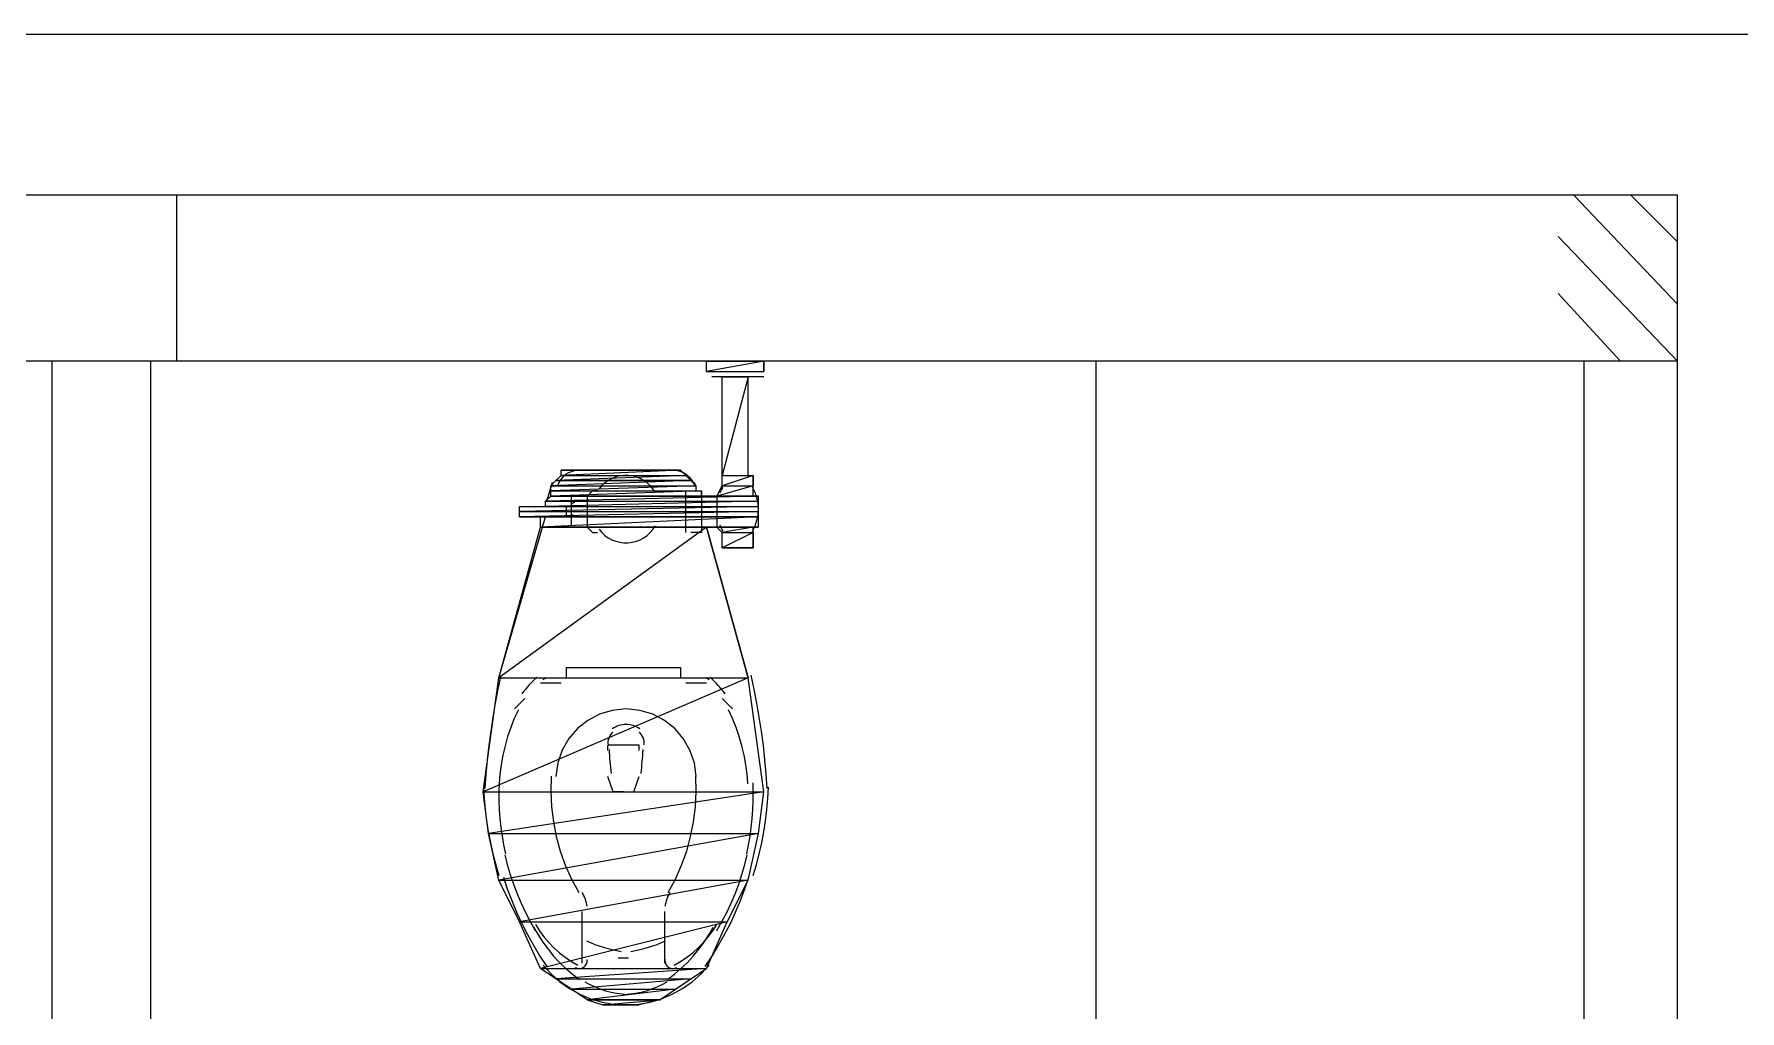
# Model space of a CAD drawing. Header units: metres. Extents: x 0 to 61, y 0 to 90.7.
# Drawn here: x 43.712 to 45.321, y 74.032 to 74.953 of the extents above; entities that cross this region are included whole.
import ezdxf

# ---------------------------------------------------------------- set-up
doc = ezdxf.new("R2010")
doc.units = ezdxf.units.M
doc.layers.add('MURO_REAL', color=7, linetype='Continuous')
doc.layers.add('PUERTA_REAL', color=7, linetype='Continuous')

msp = doc.modelspace()

# ---------------------------------------------------------------- linework, layer by layer
at = {"layer": 'MURO_REAL'}
for p, q in [((43.2, 74.9535), (45.3404, 74.9535)), ((43.8465, 74.8016), (42.622, 74.8016)), ((43.8465, 74.8016), (42.622, 74.8016)), ((45.262, 74.8016), (43.8465, 74.8016)), ((43.8465, 74.6449), (43.8465, 74.8016)), ((45.262, 74.8016), (43.8465, 74.8016)), ((43.8465, 74.6449), (43.8465, 74.8016)), ((45.262, 74.6988), (45.1641, 74.8016)), ((45.262, 74.6988), (45.1641, 74.8016)), ((45.262, 74.7575), (45.218, 74.8016)), ((45.262, 74.7575), (45.218, 74.8016)), ((45.262, 74.6449), (45.262, 74.8016)), ((45.262, 74.6449), (45.1494, 74.7624)), ((45.262, 74.6449), (45.1494, 74.7624)), ((45.2082, 74.6449), (45.1494, 74.7086)), ((45.2082, 74.6449), (45.1494, 74.7086)), ((43.8465, 74.6449), (41.4563, 74.6498)), ((43.8465, 74.6449), (42.622, 74.6449)), ((43.729, 73.4841), (43.729, 74.6449)), ((43.729, 73.4841), (43.729, 74.6449)), ((43.822, 73.5771), (43.822, 74.6449)), ((43.822, 73.5771), (43.822, 74.6449)), ((45.262, 74.6449), (43.8465, 74.6449)), ((45.262, 74.6449), (43.8465, 74.6449)), ((44.3461, 74.6449), (44.4, 74.6449)), ((44.4, 74.6449), (44.3461, 74.6351)), ((44.3461, 74.6351), (44.3461, 74.6449)), ((44.4, 74.6449), (44.3461, 74.6351)), ((44.3461, 74.6351), (44.3461, 74.6449)), ((44.3461, 74.6449), (44.4, 74.6449)), ((44.3461, 74.6449), (44.4, 74.6449)), ((44.4, 74.6449), (44.3461, 74.6351)), ((44.3461, 74.6351), (44.3461, 74.6449)), ((44.4, 74.6449), (44.3461, 74.6351)), ((44.3461, 74.6351), (44.3461, 74.6449)), ((44.3461, 74.6449), (44.4, 74.6449)), ((44.4, 74.6351), (44.4, 74.6449)), ((44.4, 74.6449), (44.4, 74.6351)), ((44.4, 74.6351), (44.4, 74.6449)), ((44.4, 74.6449), (44.4, 74.6351)), ((44.7135, 73.5771), (44.7135, 74.6449)), ((44.7135, 73.5771), (44.7135, 74.6449)), ((45.1739, 73.5771), (45.1739, 74.6449)), ((45.1739, 73.5771), (45.1739, 74.6449)), ((45.262, 74.6449), (45.1739, 74.6449)), ((45.262, 73.5771), (45.262, 74.6449)), ((45.262, 73.5771), (45.262, 74.6449)), ((44.3461, 74.6351), (44.4, 74.6351)), ((44.3461, 74.6351), (44.4, 74.6351)), ((44.351, 74.6351), (44.351, 74.6351)), ((44.351, 74.6351), (44.351, 74.6351)), ((44.4, 74.6302), (44.351, 74.6302)), ((44.4, 74.6302), (44.351, 74.6302)), ((44.3608, 74.6302), (44.3853, 74.6302)), ((44.3853, 74.6302), (44.3608, 74.5371)), ((44.3608, 74.5371), (44.3608, 74.6302)), ((44.3853, 74.6302), (44.3608, 74.5371)), ((44.3608, 74.5371), (44.3608, 74.6302)), ((44.3608, 74.6302), (44.3853, 74.6302)), ((44.3853, 74.6302), (44.3608, 74.5371)), ((44.3608, 74.5371), (44.3608, 74.6302)), ((44.3853, 74.6302), (44.3608, 74.5371)), ((44.3608, 74.5371), (44.3608, 74.6302)), ((44.3853, 74.5371), (44.3853, 74.6302)), ((44.3853, 74.5371), (44.3853, 74.6302)), ((44.3853, 74.5371), (44.3853, 74.6302)), ((44.3853, 74.5371), (44.3853, 74.6302)), ((44.3314, 74.5322), (44.1992, 74.5273)), ((44.1992, 74.5273), (44.2041, 74.5322)), ((44.3314, 74.5322), (44.1992, 74.5273)), ((44.3314, 74.5322), (44.1992, 74.5273)), ((44.1992, 74.5273), (44.2041, 74.5322)), ((44.3314, 74.5322), (44.1992, 74.5273)), ((44.3265, 74.5371), (44.2041, 74.5322)), ((44.2041, 74.5322), (44.209, 74.5371)), ((44.3265, 74.5371), (44.2041, 74.5322)), ((44.3265, 74.5371), (44.2041, 74.5322)), ((44.2041, 74.5322), (44.209, 74.5371)), ((44.3265, 74.5371), (44.2041, 74.5322)), ((44.2041, 74.5322), (44.3314, 74.5322)), ((44.2041, 74.5322), (44.3314, 74.5322)), ((44.3314, 74.5322), (44.2041, 74.5322)), ((44.3314, 74.5322), (44.2041, 74.5322)), ((44.2041, 74.5322), (44.3314, 74.5322)), ((44.2041, 74.5322), (44.3314, 74.5322)), ((44.2041, 74.5322), (44.3314, 74.5322)), ((44.2041, 74.5322), (44.3314, 74.5322)), ((44.3314, 74.5322), (44.2041, 74.5322)), ((44.3314, 74.5322), (44.2041, 74.5322)), ((44.2041, 74.5322), (44.3314, 74.5322)), ((44.2041, 74.5322), (44.3314, 74.5322)), ((44.209, 74.542), (44.209, 74.542)), ((44.209, 74.542), (44.3216, 74.542)), ((44.3216, 74.542), (44.209, 74.542)), ((44.209, 74.542), (44.3216, 74.542)), ((44.2139, 74.542), (44.209, 74.542)), ((44.209, 74.542), (44.3216, 74.542)), ((44.3216, 74.542), (44.209, 74.5371)), ((44.209, 74.5371), (44.209, 74.542)), ((44.3216, 74.542), (44.209, 74.5371)), ((44.209, 74.542), (44.209, 74.542)), ((44.209, 74.542), (44.3216, 74.542)), ((44.3216, 74.542), (44.209, 74.542)), ((44.209, 74.542), (44.3216, 74.542)), ((44.2139, 74.542), (44.209, 74.542)), ((44.209, 74.542), (44.3216, 74.542)), ((44.3216, 74.542), (44.209, 74.5371)), ((44.209, 74.5371), (44.209, 74.542)), ((44.3216, 74.542), (44.209, 74.5371)), ((44.209, 74.5371), (44.3265, 74.5371)), ((44.209, 74.5371), (44.3265, 74.5371)), ((44.209, 74.5371), (44.3265, 74.5371)), ((44.209, 74.5371), (44.3265, 74.5371)), ((44.3167, 74.542), (44.2139, 74.542)), ((44.2139, 74.542), (44.2188, 74.542)), ((44.3167, 74.542), (44.2139, 74.542)), ((44.2139, 74.542), (44.3216, 74.542)), ((44.3216, 74.542), (44.2139, 74.542)), ((44.3167, 74.542), (44.2139, 74.542)), ((44.2139, 74.542), (44.2188, 74.542)), ((44.3167, 74.542), (44.2139, 74.542)), ((44.2139, 74.542), (44.3216, 74.542)), ((44.3216, 74.542), (44.2139, 74.542)), ((44.2188, 74.542), (44.3167, 74.542)), ((44.2188, 74.542), (44.3167, 74.542)), ((44.2237, 74.542), (44.3118, 74.542)), ((44.2237, 74.542), (44.3118, 74.542)), ((44.3216, 74.542), (44.3167, 74.542)), ((44.3216, 74.542), (44.3167, 74.542)), ((44.3265, 74.5371), (44.3216, 74.542)), ((44.3265, 74.5371), (44.3216, 74.542)), ((44.3314, 74.5322), (44.3265, 74.5371)), ((44.3314, 74.5322), (44.3265, 74.5371)), ((44.3363, 74.5273), (44.3314, 74.5322)), ((44.3363, 74.5273), (44.3314, 74.5322)), ((44.3608, 74.5371), (44.3853, 74.5371)), ((44.3608, 74.5371), (44.3902, 74.5371)), ((44.3902, 74.5371), (44.3608, 74.5273)), ((44.3608, 74.5273), (44.3608, 74.5371)), ((44.3902, 74.5371), (44.3608, 74.5273)), ((44.3608, 74.5273), (44.3608, 74.5371)), ((44.3608, 74.5371), (44.3902, 74.5371)), ((44.3608, 74.5371), (44.3853, 74.5371)), ((44.3608, 74.5371), (44.3902, 74.5371)), ((44.3902, 74.5371), (44.3608, 74.5273)), ((44.3608, 74.5273), (44.3608, 74.5371)), ((44.3902, 74.5371), (44.3608, 74.5273)), ((44.3608, 74.5273), (44.3608, 74.5371)), ((44.3608, 74.5371), (44.3902, 74.5371)), ((44.3902, 74.5273), (44.3902, 74.5371)), ((44.3902, 74.5371), (44.3902, 74.5273)), ((44.3902, 74.5273), (44.3902, 74.5371)), ((44.3902, 74.5371), (44.3902, 74.5273)), ((44.3951, 74.5175), (44.1943, 74.5127)), ((44.1943, 74.5127), (44.1992, 74.5175)), ((44.3951, 74.5175), (44.1943, 74.5127)), ((44.3951, 74.5175), (44.1943, 74.5127)), ((44.1943, 74.5127), (44.1992, 74.5175)), ((44.3951, 74.5175), (44.1943, 74.5127)), ((44.1943, 74.5127), (44.3951, 74.5127)), ((44.1943, 74.5127), (44.3951, 74.5127)), ((44.3951, 74.5127), (44.1943, 74.5078)), ((44.1943, 74.5078), (44.1943, 74.5127)), ((44.3951, 74.5127), (44.1943, 74.5078)), ((44.1943, 74.5127), (44.3951, 74.5127)), ((44.1943, 74.5127), (44.3951, 74.5127)), ((44.3951, 74.5127), (44.1943, 74.5078)), ((44.1943, 74.5078), (44.1943, 74.5127)), ((44.3951, 74.5127), (44.1943, 74.5078)), ((44.1992, 74.5273), (44.3363, 74.5273)), ((44.1992, 74.5273), (44.3363, 74.5273)), ((44.3363, 74.5273), (44.1992, 74.5224)), ((44.1992, 74.5224), (44.1992, 74.5273)), ((44.3363, 74.5273), (44.1992, 74.5224)), ((44.1992, 74.5273), (44.1992, 74.5273)), ((44.1992, 74.5273), (44.3363, 74.5273)), ((44.1992, 74.5273), (44.3363, 74.5273)), ((44.3363, 74.5273), (44.1992, 74.5224)), ((44.1992, 74.5224), (44.1992, 74.5273)), ((44.3363, 74.5273), (44.1992, 74.5224)), ((44.1992, 74.5273), (44.1992, 74.5273)), ((44.1992, 74.5224), (44.3363, 74.5224)), ((44.1992, 74.5224), (44.3412, 74.5224)), ((44.3412, 74.5224), (44.1992, 74.5175)), ((44.1992, 74.5175), (44.1992, 74.5224)), ((44.3412, 74.5224), (44.1992, 74.5175)), ((44.1992, 74.5224), (44.3363, 74.5224)), ((44.1992, 74.5224), (44.3412, 74.5224)), ((44.3412, 74.5224), (44.1992, 74.5175)), ((44.1992, 74.5175), (44.1992, 74.5224)), ((44.3412, 74.5224), (44.1992, 74.5175)), ((44.1992, 74.5175), (44.3412, 74.5175)), ((44.1992, 74.5175), (44.3902, 74.5175)), ((44.3902, 74.5175), (44.1992, 74.5175)), ((44.3902, 74.5175), (44.1992, 74.5175)), ((44.1992, 74.5175), (44.3951, 74.5175)), ((44.1992, 74.5175), (44.3951, 74.5175)), ((44.1992, 74.5175), (44.3412, 74.5175)), ((44.1992, 74.5175), (44.3902, 74.5175)), ((44.3902, 74.5175), (44.1992, 74.5175)), ((44.3902, 74.5175), (44.1992, 74.5175)), ((44.1992, 74.5175), (44.3951, 74.5175)), ((44.1992, 74.5175), (44.3951, 74.5175)), ((44.2188, 74.4882), (44.2188, 74.5175)), ((44.2188, 74.5175), (44.2335, 74.5175)), ((44.2188, 74.4882), (44.2188, 74.5175)), ((44.2188, 74.5175), (44.2335, 74.5175)), ((44.2384, 74.5224), (44.2335, 74.5175)), ((44.2384, 74.5224), (44.2335, 74.5175)), ((44.2335, 74.5175), (44.2335, 74.4882)), ((44.2335, 74.5175), (44.2335, 74.4882)), ((44.2433, 74.5224), (44.2384, 74.5224)), ((44.2433, 74.5224), (44.2384, 74.5224)), ((44.3069, 74.5175), (44.2922, 74.5175)), ((44.3069, 74.5175), (44.2922, 74.5175)), ((44.3265, 74.5175), (44.3069, 74.5175)), ((44.3265, 74.5175), (44.3069, 74.5175)), ((44.3265, 74.4833), (44.3265, 74.5224)), ((44.3265, 74.4833), (44.3265, 74.5224)), ((44.3314, 74.5273), (44.3314, 74.5273)), ((44.3314, 74.5273), (44.3314, 74.5273)), ((44.3314, 74.5224), (44.3412, 74.5224)), ((44.3314, 74.5224), (44.3412, 74.5224)), ((44.3363, 74.5224), (44.3363, 74.5273)), ((44.3363, 74.5224), (44.3363, 74.5273)), ((44.3412, 74.5175), (44.3412, 74.5224)), ((44.3412, 74.5224), (44.3412, 74.4833)), ((44.3412, 74.5175), (44.3412, 74.5224)), ((44.3412, 74.5224), (44.3412, 74.4833)), ((44.3412, 74.5175), (44.3559, 74.5175)), ((44.3412, 74.5175), (44.3559, 74.5175)), ((44.3902, 74.5273), (44.3559, 74.5175)), ((44.3559, 74.5175), (44.3608, 74.5273)), ((44.3902, 74.5273), (44.3559, 74.5175)), ((44.3902, 74.5273), (44.3559, 74.5175)), ((44.3559, 74.5175), (44.3608, 74.5273)), ((44.3902, 74.5273), (44.3559, 74.5175)), ((44.3559, 74.5175), (44.3902, 74.5175)), ((44.3559, 74.5175), (44.3559, 74.4882)), ((44.3559, 74.5175), (44.3902, 74.5175)), ((44.3559, 74.5175), (44.3559, 74.4882)), ((44.3608, 74.5273), (44.3902, 74.5273)), ((44.3608, 74.5273), (44.3902, 74.5273)), ((44.3608, 74.5273), (44.3902, 74.5273)), ((44.3608, 74.5273), (44.3902, 74.5273)), ((44.3902, 74.5175), (44.3902, 74.5273)), ((44.3902, 74.5175), (44.3902, 74.5273)), ((44.3951, 74.5175), (44.3902, 74.5175)), ((44.3951, 74.5175), (44.3902, 74.5175)), ((44.3951, 74.5127), (44.3951, 74.5175)), ((44.3951, 74.5127), (44.3951, 74.5175)), ((44.3951, 74.5078), (44.3951, 74.5127)), ((44.3951, 74.5078), (44.3951, 74.5127)), ((44.1502, 74.3461), (44.1943, 74.498)), ((44.1502, 74.3461), (44.1943, 74.498)), ((44.1698, 74.5078), (44.3951, 74.5078)), ((44.3951, 74.5078), (44.1698, 74.5029)), ((44.1698, 74.5029), (44.1698, 74.5078)), ((44.3951, 74.5078), (44.1698, 74.5029)), ((44.1698, 74.498), (44.1698, 74.5078)), ((44.1698, 74.5078), (44.2139, 74.5078)), ((44.1698, 74.5078), (44.3951, 74.5078)), ((44.3951, 74.5078), (44.1698, 74.5029)), ((44.1698, 74.5029), (44.1698, 74.5078)), ((44.3951, 74.5078), (44.1698, 74.5029)), ((44.1698, 74.498), (44.1698, 74.5078)), ((44.1698, 74.5078), (44.2139, 74.5078)), ((44.1698, 74.5029), (44.3951, 74.5029)), ((44.1698, 74.5029), (44.3951, 74.5029)), ((44.3951, 74.5029), (44.1698, 74.498)), ((44.1698, 74.498), (44.1698, 74.5029)), ((44.3951, 74.5029), (44.1698, 74.498)), ((44.1698, 74.5029), (44.3951, 74.5029)), ((44.1698, 74.5029), (44.3951, 74.5029)), ((44.3951, 74.5029), (44.1698, 74.498)), ((44.1698, 74.498), (44.1698, 74.5029)), ((44.3951, 74.5029), (44.1698, 74.498)), ((44.1698, 74.498), (44.3951, 74.498)), ((44.2139, 74.498), (44.1698, 74.498)), ((44.1698, 74.498), (44.3951, 74.498)), ((44.2139, 74.498), (44.1698, 74.498)), ((44.1894, 74.498), (44.1894, 74.498)), ((44.1894, 74.498), (44.3951, 74.498)), ((44.3951, 74.498), (44.1894, 74.498)), ((44.1894, 74.498), (44.3951, 74.498)), ((44.1943, 74.498), (44.1894, 74.498)), ((44.1894, 74.498), (44.3951, 74.498)), ((44.3951, 74.498), (44.1894, 74.4882)), ((44.1894, 74.4882), (44.1894, 74.498)), ((44.3951, 74.498), (44.1894, 74.4882)), ((44.1894, 74.498), (44.1894, 74.498)), ((44.1894, 74.498), (44.3951, 74.498)), ((44.3951, 74.498), (44.1894, 74.498)), ((44.1894, 74.498), (44.3951, 74.498)), ((44.1943, 74.498), (44.1894, 74.498)), ((44.1894, 74.498), (44.3951, 74.498)), ((44.3951, 74.498), (44.1894, 74.4882)), ((44.1894, 74.4882), (44.1894, 74.498)), ((44.3951, 74.498), (44.1894, 74.4882)), ((44.1943, 74.5078), (44.3951, 74.5078)), ((44.1943, 74.5078), (44.3951, 74.5078)), ((44.3951, 74.498), (44.1943, 74.498)), ((44.3951, 74.498), (44.1943, 74.498)), ((44.2139, 74.498), (44.2139, 74.5078)), ((44.2139, 74.498), (44.2139, 74.5078)), ((44.3951, 74.5029), (44.3951, 74.5078)), ((44.3951, 74.5029), (44.3951, 74.5078)), ((44.3951, 74.498), (44.3951, 74.5029)), ((44.3951, 74.498), (44.3951, 74.5029)), ((44.3951, 74.4882), (44.3951, 74.498)), ((44.3951, 74.4882), (44.3951, 74.498)), ((44.3461, 74.4882), (44.1502, 74.3461)), ((44.1502, 74.3461), (44.1894, 74.4882)), ((44.3461, 74.4882), (44.1502, 74.3461)), ((44.3461, 74.4882), (44.1502, 74.3461)), ((44.1502, 74.3461), (44.1894, 74.4882)), ((44.3461, 74.4882), (44.1502, 74.3461)), ((44.1894, 74.4882), (44.3951, 74.4882)), ((44.1894, 74.4882), (44.3951, 74.4882)), ((44.3902, 74.4882), (44.1894, 74.4882)), ((44.3951, 74.4882), (44.1894, 74.4882)), ((44.1894, 74.4882), (44.3951, 74.4882)), ((44.1894, 74.4882), (44.3461, 74.4882)), ((44.1894, 74.4882), (44.3951, 74.4882)), ((44.1894, 74.4882), (44.3951, 74.4882)), ((44.3902, 74.4882), (44.1894, 74.4882)), ((44.3951, 74.4882), (44.1894, 74.4882)), ((44.1894, 74.4882), (44.3951, 74.4882)), ((44.1894, 74.4882), (44.3461, 74.4882)), ((44.2335, 74.4882), (44.2188, 74.4882)), ((44.2335, 74.4882), (44.2188, 74.4882)), ((44.2335, 74.4882), (44.2384, 74.4833)), ((44.2335, 74.4882), (44.2384, 74.4833)), ((44.2384, 74.4833), (44.2384, 74.4833)), ((44.2384, 74.4833), (44.2433, 74.4833)), ((44.2384, 74.4833), (44.2384, 74.4833)), ((44.2384, 74.4833), (44.2433, 74.4833)), ((44.2922, 74.4882), (44.3069, 74.4882)), ((44.2922, 74.4882), (44.3069, 74.4882)), ((44.3069, 74.4882), (44.3265, 74.4882)), ((44.3069, 74.4882), (44.3265, 74.4882)), ((44.3412, 74.4833), (44.3314, 74.4833)), ((44.3412, 74.4833), (44.3314, 74.4833)), ((44.3559, 74.4882), (44.3412, 74.4882)), ((44.3559, 74.4882), (44.3412, 74.4882)), ((44.3853, 74.3461), (44.3461, 74.4882)), ((44.3461, 74.4882), (44.3853, 74.3461)), ((44.3853, 74.3461), (44.3461, 74.4882)), ((44.3461, 74.4882), (44.3853, 74.3461)), ((44.3559, 74.4882), (44.3902, 74.4882)), ((44.3608, 74.4833), (44.3559, 74.4882)), ((44.3559, 74.4882), (44.3902, 74.4882)), ((44.3608, 74.4833), (44.3559, 74.4882)), ((44.3902, 74.4882), (44.3608, 74.4833)), ((44.3902, 74.4882), (44.3608, 74.4833)), ((44.3902, 74.4882), (44.3608, 74.4833)), ((44.3902, 74.4882), (44.3608, 74.4833)), ((44.3608, 74.4833), (44.3902, 74.4833)), ((44.3608, 74.4833), (44.3902, 74.4833)), ((44.3902, 74.4833), (44.3608, 74.4686)), ((44.3608, 74.4686), (44.3608, 74.4833)), ((44.3902, 74.4833), (44.3608, 74.4686)), ((44.3608, 74.4686), (44.3608, 74.4833)), ((44.3608, 74.4833), (44.3902, 74.4833)), ((44.3608, 74.4833), (44.3902, 74.4833)), ((44.3902, 74.4833), (44.3608, 74.4686)), ((44.3608, 74.4686), (44.3608, 74.4833)), ((44.3902, 74.4833), (44.3608, 74.4686)), ((44.3608, 74.4686), (44.3608, 74.4833)), ((44.3951, 74.4882), (44.3902, 74.4882)), ((44.3902, 74.4833), (44.3902, 74.4882)), ((44.3951, 74.4882), (44.3902, 74.4882)), ((44.3902, 74.4833), (44.3902, 74.4882)), ((44.3902, 74.4686), (44.3902, 74.4833)), ((44.3902, 74.4833), (44.3902, 74.4686)), ((44.3902, 74.4686), (44.3902, 74.4833)), ((44.3902, 74.4833), (44.3902, 74.4686)), ((44.3608, 74.4686), (44.3902, 74.4686)), ((44.3902, 74.4686), (44.3608, 74.4686)), ((44.3608, 74.4686), (44.3902, 74.4686)), ((44.3902, 74.4686), (44.3608, 74.4686)), ((44.2139, 74.3461), (44.2139, 74.3559)), ((44.2139, 74.3559), (44.2678, 74.3559)), ((44.2139, 74.3461), (44.2139, 74.3559)), ((44.2139, 74.3559), (44.2678, 74.3559)), ((44.2678, 74.3559), (44.3216, 74.3559)), ((44.2678, 74.3559), (44.3216, 74.3559)), ((44.3216, 74.3559), (44.3216, 74.3461)), ((44.3216, 74.3559), (44.3216, 74.3461)), ((44.3853, 74.3461), (44.1355, 74.2384)), ((44.1355, 74.2384), (44.1502, 74.3461)), ((44.3853, 74.3461), (44.1355, 74.2384)), ((44.3853, 74.3461), (44.1355, 74.2384)), ((44.1355, 74.2384), (44.1502, 74.3461)), ((44.3853, 74.3461), (44.1355, 74.2384)), ((44.1502, 74.3461), (44.3853, 74.3461)), ((44.1502, 74.3461), (44.3853, 74.3461)), ((44.1502, 74.3461), (44.3853, 74.3461)), ((44.1502, 74.3461), (44.3853, 74.3461)), ((44.1894, 74.3412), (44.209, 74.3412)), ((44.1894, 74.3412), (44.209, 74.3412)), ((44.209, 74.3461), (44.209, 74.3461)), ((44.209, 74.3461), (44.209, 74.3461)), ((44.3265, 74.3461), (44.3265, 74.3461)), ((44.3265, 74.3461), (44.3265, 74.3461)), ((44.3265, 74.3412), (44.3461, 74.3412)), ((44.3265, 74.3412), (44.3461, 74.3412)), ((44.4, 74.2384), (44.3853, 74.3461)), ((44.4, 74.2384), (44.3853, 74.3461)), ((44.1649, 74.3167), (44.1747, 74.3265)), ((44.1649, 74.3167), (44.1747, 74.3265)), ((44.3608, 74.3265), (44.3706, 74.3167)), ((44.3608, 74.3265), (44.3706, 74.3167)), ((44.2531, 74.2775), (44.2531, 74.2824)), ((44.2825, 74.2824), (44.2531, 74.2824)), ((44.2531, 74.2775), (44.2531, 74.2824)), ((44.2825, 74.2824), (44.2531, 74.2824)), ((44.2825, 74.2775), (44.2825, 74.2824)), ((44.2825, 74.2775), (44.2825, 74.2824)), ((44.1355, 74.2384), (44.4, 74.2384)), ((44.1355, 74.2384), (44.4, 74.2384)), ((44.1404, 74.1992), (44.1355, 74.2384)), ((44.1355, 74.2384), (44.4, 74.2384)), ((44.1355, 74.2384), (44.4, 74.2384)), ((44.1404, 74.1992), (44.1355, 74.2384)), ((44.4, 74.2384), (44.1404, 74.1992)), ((44.4, 74.2384), (44.1404, 74.1992)), ((44.4, 74.2384), (44.1404, 74.1992)), ((44.4, 74.2384), (44.1404, 74.1992)), ((44.258, 74.2384), (44.2531, 74.2531)), ((44.258, 74.2384), (44.2531, 74.2531)), ((44.258, 74.2433), (44.258, 74.2433)), ((44.258, 74.2433), (44.258, 74.2433)), ((44.2678, 74.2384), (44.258, 74.2384)), ((44.2678, 74.2384), (44.258, 74.2384)), ((44.2678, 74.2384), (44.2776, 74.2384)), ((44.2678, 74.2384), (44.2776, 74.2384)), ((44.2776, 74.2384), (44.2825, 74.2531)), ((44.2776, 74.2384), (44.2825, 74.2531)), ((44.2776, 74.2433), (44.2776, 74.2433)), ((44.2776, 74.2433), (44.2776, 74.2433)), ((44.3951, 74.1992), (44.4, 74.2384)), ((44.3951, 74.1992), (44.4, 74.2384)), ((44.1404, 74.1992), (44.3951, 74.1992)), ((44.1404, 74.1992), (44.3951, 74.1992)), ((44.1502, 74.1551), (44.1404, 74.1992)), ((44.1404, 74.1992), (44.3951, 74.1992)), ((44.1404, 74.1992), (44.3951, 74.1992)), ((44.1502, 74.1551), (44.1404, 74.1992)), ((44.3951, 74.1992), (44.1502, 74.1551)), ((44.3951, 74.1992), (44.1502, 74.1551)), ((44.3951, 74.1992), (44.1502, 74.1551)), ((44.3951, 74.1992), (44.1502, 74.1551)), ((44.3853, 74.1551), (44.3951, 74.1992)), ((44.3853, 74.1551), (44.3951, 74.1992)), ((44.1502, 74.1551), (44.3853, 74.1551)), ((44.1502, 74.1551), (44.3853, 74.1551)), ((44.1698, 74.1159), (44.1502, 74.1551)), ((44.1502, 74.1551), (44.3853, 74.1551)), ((44.1502, 74.1551), (44.3853, 74.1551)), ((44.1698, 74.1159), (44.1502, 74.1551)), ((44.3853, 74.1551), (44.1698, 74.1159)), ((44.3853, 74.1551), (44.1698, 74.1159)), ((44.3853, 74.1551), (44.1698, 74.1159)), ((44.3853, 74.1551), (44.1698, 74.1159)), ((44.3657, 74.1159), (44.3853, 74.1551)), ((44.3657, 74.1159), (44.3853, 74.1551)), ((44.2286, 74.1257), (44.2286, 74.0767)), ((44.2286, 74.1257), (44.2286, 74.0767)), ((44.3069, 74.0767), (44.3069, 74.1257)), ((44.3069, 74.0767), (44.3069, 74.1257)), ((44.1698, 74.1159), (44.3657, 74.1159)), ((44.1698, 74.1159), (44.3657, 74.1159)), ((44.1894, 74.0718), (44.1698, 74.1159)), ((44.1698, 74.1159), (44.3657, 74.1159)), ((44.1698, 74.1159), (44.3657, 74.1159)), ((44.1894, 74.0718), (44.1698, 74.1159)), ((44.3657, 74.1159), (44.1894, 74.0718)), ((44.3657, 74.1159), (44.1894, 74.0718)), ((44.3657, 74.1159), (44.1894, 74.0718)), ((44.3657, 74.1159), (44.1894, 74.0718)), ((44.3461, 74.0718), (44.3657, 74.1159)), ((44.3461, 74.0718), (44.3657, 74.1159)), ((44.2726, 74.0816), (44.2629, 74.0816)), ((44.2726, 74.0816), (44.2629, 74.0816)), ((44.1894, 74.0718), (44.3461, 74.0718)), ((44.1894, 74.0718), (44.3461, 74.0718)), ((44.2041, 74.062), (44.1894, 74.0718)), ((44.1894, 74.0718), (44.3461, 74.0718)), ((44.1894, 74.0718), (44.3461, 74.0718)), ((44.2041, 74.062), (44.1894, 74.0718)), ((44.3461, 74.0718), (44.2041, 74.062)), ((44.3461, 74.0718), (44.2041, 74.062)), ((44.3461, 74.0718), (44.2041, 74.062)), ((44.3461, 74.0718), (44.2041, 74.062)), ((44.2041, 74.062), (44.3314, 74.062)), ((44.2041, 74.062), (44.3314, 74.062)), ((44.2188, 74.0522), (44.2041, 74.062)), ((44.2041, 74.062), (44.3314, 74.062)), ((44.2041, 74.062), (44.3314, 74.062)), ((44.2188, 74.0522), (44.2041, 74.062)), ((44.3314, 74.062), (44.2188, 74.0522)), ((44.3314, 74.062), (44.2188, 74.0522)), ((44.3314, 74.062), (44.2188, 74.0522)), ((44.3314, 74.062), (44.2188, 74.0522)), ((44.3167, 74.0522), (44.3314, 74.062)), ((44.3167, 74.0522), (44.3314, 74.062)), ((44.3314, 74.062), (44.3461, 74.0718)), ((44.3314, 74.062), (44.3461, 74.0718)), ((44.2188, 74.0522), (44.3167, 74.0522)), ((44.2188, 74.0522), (44.3167, 74.0522)), ((44.2335, 74.0424), (44.2188, 74.0522)), ((44.2188, 74.0522), (44.3167, 74.0522)), ((44.2188, 74.0522), (44.3167, 74.0522)), ((44.2335, 74.0424), (44.2188, 74.0522)), ((44.3167, 74.0522), (44.2335, 74.0424)), ((44.3167, 74.0522), (44.2335, 74.0424)), ((44.3167, 74.0522), (44.2335, 74.0424)), ((44.3167, 74.0522), (44.2335, 74.0424)), ((44.302, 74.0424), (44.3167, 74.0522)), ((44.302, 74.0424), (44.3167, 74.0522)), ((44.2335, 74.0424), (44.302, 74.0424)), ((44.302, 74.0424), (44.2335, 74.0424)), ((44.2335, 74.0424), (44.2482, 74.0375)), ((44.2335, 74.0424), (44.302, 74.0424)), ((44.302, 74.0424), (44.2335, 74.0424)), ((44.2335, 74.0424), (44.2482, 74.0375)), ((44.2482, 74.0375), (44.302, 74.0424)), ((44.2482, 74.0375), (44.302, 74.0424)), ((44.2482, 74.0375), (44.302, 74.0424)), ((44.2482, 74.0375), (44.302, 74.0424)), ((44.2825, 74.0375), (44.2482, 74.0375)), ((44.2825, 74.0375), (44.2482, 74.0375)), ((44.2482, 74.0375), (44.2678, 74.0375)), ((44.2825, 74.0375), (44.2482, 74.0375)), ((44.2825, 74.0375), (44.2482, 74.0375)), ((44.2482, 74.0375), (44.2678, 74.0375)), ((44.2678, 74.0375), (44.2825, 74.0375)), ((44.2678, 74.0375), (44.2825, 74.0375)), ((44.302, 74.0424), (44.2825, 74.0375)), ((44.302, 74.0424), (44.2825, 74.0375))]:
    msp.add_line(p, q, dxfattribs=at)
at = {"layer": 'PUERTA_REAL'}
for points in [[(44.2006, 74.5305), (44.1999, 74.5283), (44.1993, 74.5261), (44.1986, 74.524), (44.1979, 74.5218), (44.1972, 74.5196), (44.1966, 74.5174), (44.1959, 74.5152), (44.1952, 74.513)], [(44.2006, 74.5305), (44.1999, 74.5283), (44.1993, 74.5261), (44.1986, 74.524), (44.1979, 74.5218), (44.1972, 74.5196), (44.1966, 74.5174), (44.1959, 74.5152), (44.1952, 74.513)], [(44.2261, 74.542), (44.2226, 74.5418), (44.2192, 74.5409), (44.216, 74.5396), (44.2131, 74.5378), (44.2105, 74.5355), (44.2083, 74.5329), (44.2064, 74.5299), (44.2051, 74.5266)], [(44.2261, 74.542), (44.2226, 74.5418), (44.2192, 74.5409), (44.216, 74.5396), (44.2131, 74.5378), (44.2105, 74.5355), (44.2083, 74.5329), (44.2064, 74.5299), (44.2051, 74.5266)], [(44.2722, 74.5371), (44.2682, 74.5371), (44.2643, 74.5366), (44.2605, 74.5356), (44.2569, 74.5342), (44.2534, 74.5324), (44.2503, 74.5301), (44.2473, 74.5275), (44.2448, 74.5244)], [(44.2722, 74.5371), (44.2682, 74.5371), (44.2643, 74.5366), (44.2605, 74.5356), (44.2569, 74.5342), (44.2534, 74.5324), (44.2503, 74.5301), (44.2473, 74.5275), (44.2448, 74.5244)], [(44.2978, 74.5212), (44.2956, 74.5245), (44.293, 74.5275), (44.2901, 74.5301), (44.287, 74.5324), (44.2835, 74.5342), (44.2799, 74.5356), (44.2761, 74.5366), (44.2722, 74.5371)], [(44.2978, 74.5212), (44.2956, 74.5245), (44.293, 74.5275), (44.2901, 74.5301), (44.287, 74.5324), (44.2835, 74.5342), (44.2799, 74.5356), (44.2761, 74.5366), (44.2722, 74.5371)], [(44.3353, 74.5266), (44.334, 74.5299), (44.3321, 74.5329), (44.3299, 74.5355), (44.3273, 74.5378), (44.3244, 74.5396), (44.3212, 74.5409), (44.3178, 74.5418), (44.3143, 74.542)], [(44.3353, 74.5266), (44.334, 74.5299), (44.3321, 74.5329), (44.3299, 74.5355), (44.3273, 74.5378), (44.3244, 74.5396), (44.3212, 74.5409), (44.3178, 74.5418), (44.3143, 74.542)], [(44.3362, 74.5263), (44.336, 74.5268), (44.3359, 74.5273), (44.3357, 74.5279), (44.3355, 74.5284), (44.3354, 74.5289), (44.3352, 74.5295), (44.335, 74.53), (44.3349, 74.5305)], [(44.3362, 74.5263), (44.336, 74.5268), (44.3359, 74.5273), (44.3357, 74.5279), (44.3355, 74.5284), (44.3354, 74.5289), (44.3352, 74.5295), (44.335, 74.53), (44.3349, 74.5305)], [(44.2219, 74.5119), (44.2215, 74.5117), (44.2211, 74.5115), (44.2206, 74.5113), (44.2202, 74.5111), (44.2198, 74.5109), (44.2194, 74.5107), (44.219, 74.5104), (44.2187, 74.5101)], [(44.2219, 74.5119), (44.2215, 74.5117), (44.2211, 74.5115), (44.2206, 74.5113), (44.2202, 74.5111), (44.2198, 74.5109), (44.2194, 74.5107), (44.219, 74.5104), (44.2187, 74.5101)], [(44.3614, 74.526), (44.361, 74.5253), (44.3607, 74.5246), (44.3603, 74.5239), (44.36, 74.5232), (44.3596, 74.5225), (44.3593, 74.5218), (44.359, 74.521), (44.3587, 74.5203)], [(44.3614, 74.526), (44.361, 74.5253), (44.3607, 74.5246), (44.3603, 74.5239), (44.36, 74.5232), (44.3596, 74.5225), (44.3593, 74.5218), (44.359, 74.521), (44.3587, 74.5203)], [(44.3896, 74.4846), (44.392, 74.4895), (44.3937, 74.4947), (44.3948, 74.5), (44.3951, 74.5053), (44.3948, 74.5106), (44.3937, 74.5159), (44.392, 74.5211), (44.3896, 74.526)], [(44.3896, 74.4846), (44.392, 74.4895), (44.3937, 74.4947), (44.3948, 74.5), (44.3951, 74.5053), (44.3948, 74.5106), (44.3937, 74.5159), (44.392, 74.5211), (44.3896, 74.526)], [(44.2187, 74.5005), (44.219, 74.5002), (44.2194, 74.5), (44.2198, 74.4997), (44.2202, 74.4995), (44.2206, 74.4993), (44.2211, 74.4991), (44.2215, 74.4989), (44.2219, 74.4987)], [(44.2187, 74.5005), (44.219, 74.5002), (44.2194, 74.5), (44.2198, 74.4997), (44.2202, 74.4995), (44.2206, 74.4993), (44.2211, 74.4991), (44.2215, 74.4989), (44.2219, 74.4987)], [(44.2448, 74.4862), (44.2473, 74.4831), (44.2503, 74.4805), (44.2534, 74.4782), (44.2569, 74.4764), (44.2605, 74.475), (44.2643, 74.474), (44.2682, 74.4735), (44.2722, 74.4735)], [(44.2448, 74.4862), (44.2473, 74.4831), (44.2503, 74.4805), (44.2534, 74.4782), (44.2569, 74.4764), (44.2605, 74.475), (44.2643, 74.474), (44.2682, 74.4735), (44.2722, 74.4735)], [(44.2722, 74.4735), (44.2761, 74.474), (44.2799, 74.475), (44.2836, 74.4764), (44.287, 74.4782), (44.2902, 74.4805), (44.293, 74.4831), (44.2956, 74.4861), (44.2978, 74.4894)], [(44.2722, 74.4735), (44.2761, 74.474), (44.2799, 74.475), (44.2836, 74.4764), (44.287, 74.4782), (44.2902, 74.4805), (44.293, 74.4831), (44.2956, 74.4861), (44.2978, 74.4894)], [(44.3587, 74.4903), (44.359, 74.4896), (44.3593, 74.4888), (44.3596, 74.4881), (44.36, 74.4874), (44.3603, 74.4867), (44.3607, 74.486), (44.361, 74.4853), (44.3614, 74.4846)], [(44.3587, 74.4903), (44.359, 74.4896), (44.3593, 74.4888), (44.3596, 74.4881), (44.36, 74.4874), (44.3603, 74.4867), (44.3607, 74.486), (44.361, 74.4853), (44.3614, 74.4846)], [(44.1521, 74.3487), (44.1493, 74.3355), (44.1468, 74.3222), (44.1445, 74.3089), (44.1425, 74.2956), (44.1407, 74.2822), (44.1392, 74.2688), (44.138, 74.2553), (44.137, 74.2418)], [(44.1521, 74.3487), (44.1493, 74.3355), (44.1468, 74.3222), (44.1445, 74.3089), (44.1425, 74.2956), (44.1407, 74.2822), (44.1392, 74.2688), (44.138, 74.2553), (44.137, 74.2418)], [(44.1861, 74.3467), (44.1842, 74.3449), (44.1823, 74.343), (44.1805, 74.3411), (44.1786, 74.3392), (44.1769, 74.3372), (44.1752, 74.3352), (44.1735, 74.3331), (44.1719, 74.331)], [(44.1861, 74.3467), (44.1842, 74.3449), (44.1823, 74.343), (44.1805, 74.3411), (44.1786, 74.3392), (44.1769, 74.3372), (44.1752, 74.3352), (44.1735, 74.3331), (44.1719, 74.331)], [(44.1956, 74.346), (44.1951, 74.3459), (44.1946, 74.3458), (44.1941, 74.3456), (44.1936, 74.3454), (44.1931, 74.3452), (44.1927, 74.3449), (44.1923, 74.3446), (44.1918, 74.3443)], [(44.1956, 74.346), (44.1951, 74.3459), (44.1946, 74.3458), (44.1941, 74.3456), (44.1936, 74.3454), (44.1931, 74.3452), (44.1927, 74.3449), (44.1923, 74.3446), (44.1918, 74.3443)], [(44.3486, 74.3443), (44.3482, 74.3446), (44.3477, 74.3449), (44.3473, 74.3452), (44.3468, 74.3454), (44.3463, 74.3456), (44.3458, 74.3458), (44.3453, 74.3459), (44.3448, 74.346)], [(44.3486, 74.3443), (44.3482, 74.3446), (44.3477, 74.3449), (44.3473, 74.3452), (44.3468, 74.3454), (44.3463, 74.3456), (44.3458, 74.3458), (44.3453, 74.3459), (44.3448, 74.346)], [(44.3636, 74.331), (44.362, 74.3331), (44.3603, 74.3352), (44.3586, 74.3372), (44.3569, 74.3392), (44.3551, 74.3411), (44.3532, 74.343), (44.3513, 74.3449), (44.3494, 74.3467)], [(44.3636, 74.331), (44.362, 74.3331), (44.3603, 74.3352), (44.3586, 74.3372), (44.3569, 74.3392), (44.3551, 74.3411), (44.3532, 74.343), (44.3513, 74.3449), (44.3494, 74.3467)], [(44.4034, 74.2418), (44.4024, 74.2553), (44.4012, 74.2688), (44.3997, 74.2822), (44.3979, 74.2956), (44.3959, 74.3089), (44.3936, 74.3222), (44.3911, 74.3355), (44.3883, 74.3487)], [(44.4034, 74.2418), (44.4024, 74.2553), (44.4012, 74.2688), (44.3997, 74.2822), (44.3979, 74.2956), (44.3959, 74.3089), (44.3936, 74.3222), (44.3911, 74.3355), (44.3883, 74.3487)], [(44.1686, 74.316), (44.1648, 74.3077), (44.1615, 74.2993), (44.1585, 74.2907), (44.1561, 74.2819), (44.154, 74.2731), (44.1524, 74.2641), (44.1512, 74.2551), (44.1505, 74.2461)], [(44.1686, 74.316), (44.1648, 74.3077), (44.1615, 74.2993), (44.1585, 74.2907), (44.1561, 74.2819), (44.154, 74.2731), (44.1524, 74.2641), (44.1512, 74.2551), (44.1505, 74.2461)], [(44.2702, 74.3167), (44.2572, 74.3154), (44.245, 74.3118), (44.234, 74.3059), (44.2243, 74.2982), (44.2162, 74.2888), (44.21, 74.2779), (44.2059, 74.2659), (44.2041, 74.2529)], [(44.2702, 74.3167), (44.2572, 74.3154), (44.245, 74.3118), (44.234, 74.3059), (44.2243, 74.2982), (44.2162, 74.2888), (44.21, 74.2779), (44.2059, 74.2659), (44.2041, 74.2529)], [(44.3363, 74.2529), (44.3346, 74.2659), (44.3304, 74.2779), (44.3242, 74.2888), (44.3161, 74.2982), (44.3064, 74.3059), (44.2954, 74.3118), (44.2832, 74.3154), (44.2702, 74.3167)], [(44.3363, 74.2529), (44.3346, 74.2659), (44.3304, 74.2779), (44.3242, 74.2888), (44.3161, 74.2982), (44.3064, 74.3059), (44.2954, 74.3118), (44.2832, 74.3154), (44.2702, 74.3167)], [(44.385, 74.2461), (44.3843, 74.2551), (44.3831, 74.2641), (44.3815, 74.2731), (44.3794, 74.2819), (44.377, 74.2907), (44.374, 74.2993), (44.3707, 74.3077), (44.3669, 74.316)], [(44.385, 74.2461), (44.3843, 74.2551), (44.3831, 74.2641), (44.3815, 74.2731), (44.3794, 74.2819), (44.377, 74.2907), (44.374, 74.2993), (44.3707, 74.3077), (44.3669, 74.316)], [(44.2578, 74.2946), (44.2565, 74.2934), (44.2555, 74.2922), (44.2546, 74.2908), (44.2539, 74.2893), (44.2534, 74.2877), (44.2531, 74.2861), (44.2531, 74.2844), (44.2533, 74.2827)], [(44.2578, 74.2946), (44.2565, 74.2934), (44.2555, 74.2922), (44.2546, 74.2908), (44.2539, 74.2893), (44.2534, 74.2877), (44.2531, 74.2861), (44.2531, 74.2844), (44.2533, 74.2827)], [(44.2702, 74.302), (44.2685, 74.302), (44.2667, 74.3018), (44.2651, 74.3014), (44.2634, 74.301), (44.2618, 74.3004), (44.2602, 74.2996), (44.2587, 74.2988), (44.2572, 74.2978)], [(44.2702, 74.302), (44.2685, 74.302), (44.2667, 74.3018), (44.2651, 74.3014), (44.2634, 74.301), (44.2618, 74.3004), (44.2602, 74.2996), (44.2587, 74.2988), (44.2572, 74.2978)], [(44.2832, 74.2978), (44.2817, 74.2988), (44.2802, 74.2996), (44.2786, 74.3004), (44.277, 74.301), (44.2754, 74.3014), (44.2737, 74.3018), (44.2719, 74.302), (44.2702, 74.302)], [(44.2832, 74.2978), (44.2817, 74.2988), (44.2802, 74.2996), (44.2786, 74.3004), (44.277, 74.301), (44.2754, 74.3014), (44.2737, 74.3018), (44.2719, 74.302), (44.2702, 74.302)], [(44.2872, 74.2827), (44.2873, 74.2844), (44.2873, 74.2861), (44.287, 74.2877), (44.2865, 74.2893), (44.2858, 74.2908), (44.2849, 74.2922), (44.2839, 74.2934), (44.2826, 74.2946)], [(44.2872, 74.2827), (44.2873, 74.2844), (44.2873, 74.2861), (44.287, 74.2877), (44.2865, 74.2893), (44.2858, 74.2908), (44.2849, 74.2922), (44.2839, 74.2934), (44.2826, 74.2946)], [(44.2542, 74.2783), (44.2543, 74.2755), (44.2545, 74.2727), (44.2547, 74.2699), (44.255, 74.2671), (44.2552, 74.2642), (44.2555, 74.2614), (44.2557, 74.2586), (44.256, 74.2558)], [(44.2542, 74.2783), (44.2543, 74.2755), (44.2545, 74.2727), (44.2547, 74.2699), (44.255, 74.2671), (44.2552, 74.2642), (44.2555, 74.2614), (44.2557, 74.2586), (44.256, 74.2558)], [(44.2844, 74.2558), (44.2847, 74.2586), (44.285, 74.2614), (44.2852, 74.2642), (44.2854, 74.2671), (44.2857, 74.2699), (44.2859, 74.2727), (44.2861, 74.2755), (44.2862, 74.2783)], [(44.2844, 74.2558), (44.2847, 74.2586), (44.285, 74.2614), (44.2852, 74.2642), (44.2854, 74.2671), (44.2857, 74.2699), (44.2859, 74.2727), (44.2861, 74.2755), (44.2862, 74.2783)], [(44.1358, 74.2428), (44.1364, 74.2322), (44.1373, 74.2217), (44.1386, 74.2112), (44.1402, 74.2007), (44.1422, 74.1903), (44.1445, 74.1799), (44.1472, 74.1697), (44.1502, 74.1595)], [(44.1358, 74.2428), (44.1364, 74.2322), (44.1373, 74.2217), (44.1386, 74.2112), (44.1402, 74.2007), (44.1422, 74.1903), (44.1445, 74.1799), (44.1472, 74.1697), (44.1502, 74.1595)], [(44.1504, 74.247), (44.1502, 74.2386), (44.1503, 74.2302), (44.1506, 74.2218), (44.1512, 74.2134), (44.1521, 74.205), (44.1533, 74.1967), (44.1547, 74.1884), (44.1565, 74.1801)], [(44.1504, 74.247), (44.1502, 74.2386), (44.1503, 74.2302), (44.1506, 74.2218), (44.1512, 74.2134), (44.1521, 74.205), (44.1533, 74.1967), (44.1547, 74.1884), (44.1565, 74.1801)], [(44.1996, 74.2532), (44.1992, 74.2388), (44.1999, 74.2245), (44.2016, 74.2103), (44.2044, 74.1963), (44.2081, 74.1826), (44.2129, 74.1692), (44.2187, 74.1561), (44.2255, 74.1434)], [(44.1996, 74.2532), (44.1992, 74.2388), (44.1999, 74.2245), (44.2016, 74.2103), (44.2044, 74.1963), (44.2081, 74.1826), (44.2129, 74.1692), (44.2187, 74.1561), (44.2255, 74.1434)], [(44.31, 74.1434), (44.3168, 74.1561), (44.3226, 74.1692), (44.3274, 74.1826), (44.3311, 74.1963), (44.3339, 74.2103), (44.3356, 74.2245), (44.3363, 74.2388), (44.3359, 74.2532)], [(44.31, 74.1434), (44.3168, 74.1561), (44.3226, 74.1692), (44.3274, 74.1826), (44.3311, 74.1963), (44.3339, 74.2103), (44.3356, 74.2245), (44.3363, 74.2388), (44.3359, 74.2532)], [(44.384, 74.1801), (44.3857, 74.1884), (44.3871, 74.1967), (44.3883, 74.205), (44.3892, 74.2134), (44.3898, 74.2218), (44.3901, 74.2302), (44.3902, 74.2386), (44.39, 74.247)], [(44.384, 74.1801), (44.3857, 74.1884), (44.3871, 74.1967), (44.3883, 74.205), (44.3892, 74.2134), (44.3898, 74.2218), (44.3901, 74.2302), (44.3902, 74.2386), (44.39, 74.247)], [(44.3902, 74.1595), (44.3932, 74.1697), (44.3959, 74.1799), (44.3982, 74.1903), (44.4002, 74.2007), (44.4018, 74.2112), (44.4031, 74.2217), (44.404, 74.2322), (44.4046, 74.2428)], [(44.3902, 74.1595), (44.3932, 74.1697), (44.3959, 74.1799), (44.3982, 74.1903), (44.4002, 74.2007), (44.4018, 74.2112), (44.4031, 74.2217), (44.404, 74.2322), (44.4046, 74.2428)], [(44.1559, 74.1792), (44.1582, 74.1698), (44.1609, 74.1606), (44.1639, 74.1514), (44.1674, 74.1424), (44.1711, 74.1335), (44.1753, 74.1248), (44.1798, 74.1162), (44.1846, 74.1078)], [(44.1559, 74.1792), (44.1582, 74.1698), (44.1609, 74.1606), (44.1639, 74.1514), (44.1674, 74.1424), (44.1711, 74.1335), (44.1753, 74.1248), (44.1798, 74.1162), (44.1846, 74.1078)], [(44.3558, 74.1078), (44.3606, 74.1162), (44.3651, 74.1248), (44.3693, 74.1335), (44.373, 74.1424), (44.3765, 74.1514), (44.3795, 74.1606), (44.3822, 74.1698), (44.3845, 74.1792)], [(44.3558, 74.1078), (44.3606, 74.1162), (44.3651, 74.1248), (44.3693, 74.1335), (44.373, 74.1424), (44.3765, 74.1514), (44.3795, 74.1606), (44.3822, 74.1698), (44.3845, 74.1792)], [(44.1545, 74.1581), (44.1582, 74.1469), (44.1623, 74.1359), (44.1669, 74.125), (44.1718, 74.1144), (44.1772, 74.1039), (44.1829, 74.0937), (44.189, 74.0836), (44.1955, 74.0738)], [(44.1545, 74.1581), (44.1582, 74.1469), (44.1623, 74.1359), (44.1669, 74.125), (44.1718, 74.1144), (44.1772, 74.1039), (44.1829, 74.0937), (44.189, 74.0836), (44.1955, 74.0738)], [(44.3449, 74.0738), (44.3514, 74.0836), (44.3575, 74.0937), (44.3632, 74.1039), (44.3686, 74.1144), (44.3735, 74.125), (44.3781, 74.1359), (44.3822, 74.1469), (44.3859, 74.1581)], [(44.3449, 74.0738), (44.3514, 74.0836), (44.3575, 74.0937), (44.3632, 74.1039), (44.3686, 74.1144), (44.3735, 74.125), (44.3781, 74.1359), (44.3822, 74.1469), (44.3859, 74.1581)], [(44.2334, 74.1305), (44.2332, 74.1322), (44.2328, 74.1339), (44.2324, 74.1356), (44.2319, 74.1372), (44.2313, 74.1388), (44.2305, 74.1404), (44.2297, 74.1419), (44.2288, 74.1434)], [(44.2334, 74.1305), (44.2332, 74.1322), (44.2328, 74.1339), (44.2324, 74.1356), (44.2319, 74.1372), (44.2313, 74.1388), (44.2305, 74.1404), (44.2297, 74.1419), (44.2288, 74.1434)], [(44.3116, 74.1434), (44.3107, 74.1419), (44.3099, 74.1404), (44.3091, 74.1388), (44.3085, 74.1372), (44.308, 74.1356), (44.3076, 74.1339), (44.3072, 74.1322), (44.307, 74.1305)], [(44.3116, 74.1434), (44.3107, 74.1419), (44.3099, 74.1404), (44.3091, 74.1388), (44.3085, 74.1372), (44.308, 74.1356), (44.3076, 74.1339), (44.3072, 74.1322), (44.307, 74.1305)], [(44.183, 74.1107), (44.1872, 74.1035), (44.1917, 74.0966), (44.1966, 74.09), (44.2019, 74.0836), (44.2075, 74.0775), (44.2135, 74.0718), (44.2197, 74.0664), (44.2263, 74.0613)], [(44.183, 74.1107), (44.1872, 74.1035), (44.1917, 74.0966), (44.1966, 74.09), (44.2019, 74.0836), (44.2075, 74.0775), (44.2135, 74.0718), (44.2197, 74.0664), (44.2263, 74.0613)], [(44.1847, 74.1134), (44.1885, 74.1074), (44.1927, 74.1018), (44.1972, 74.0964), (44.2021, 74.0914), (44.2073, 74.0867), (44.2129, 74.0824), (44.2187, 74.0784), (44.2247, 74.0749)], [(44.1847, 74.1134), (44.1885, 74.1074), (44.1927, 74.1018), (44.1972, 74.0964), (44.2021, 74.0914), (44.2073, 74.0867), (44.2129, 74.0824), (44.2187, 74.0784), (44.2247, 74.0749)], [(44.3092, 74.0613), (44.3158, 74.0664), (44.322, 74.0718), (44.328, 74.0775), (44.3336, 74.0836), (44.3389, 74.09), (44.3438, 74.0966), (44.3483, 74.1035), (44.3525, 74.1107)], [(44.3092, 74.0613), (44.3158, 74.0664), (44.322, 74.0718), (44.328, 74.0775), (44.3336, 74.0836), (44.3389, 74.09), (44.3438, 74.0966), (44.3483, 74.1035), (44.3525, 74.1107)], [(44.3157, 74.0749), (44.3217, 74.0784), (44.3275, 74.0824), (44.3331, 74.0867), (44.3383, 74.0914), (44.3432, 74.0964), (44.3477, 74.1018), (44.3519, 74.1074), (44.3557, 74.1134)], [(44.3157, 74.0749), (44.3217, 74.0784), (44.3275, 74.0824), (44.3331, 74.0867), (44.3383, 74.0914), (44.3432, 74.0964), (44.3477, 74.1018), (44.3519, 74.1074), (44.3557, 74.1134)], [(44.2329, 74.0979), (44.2368, 74.0962), (44.2408, 74.0946), (44.2448, 74.0931), (44.2489, 74.0918), (44.253, 74.0907), (44.2572, 74.0896), (44.2614, 74.0888), (44.2656, 74.088)], [(44.2329, 74.0979), (44.2368, 74.0962), (44.2408, 74.0946), (44.2448, 74.0931), (44.2489, 74.0918), (44.253, 74.0907), (44.2572, 74.0896), (44.2614, 74.0888), (44.2656, 74.088)], [(44.2748, 74.088), (44.279, 74.0888), (44.2832, 74.0896), (44.2874, 74.0907), (44.2915, 74.0918), (44.2956, 74.0931), (44.2996, 74.0946), (44.3036, 74.0962), (44.3075, 74.0979)], [(44.2748, 74.088), (44.279, 74.0888), (44.2832, 74.0896), (44.2874, 74.0907), (44.2915, 74.0918), (44.2956, 74.0931), (44.2996, 74.0946), (44.3036, 74.0962), (44.3075, 74.0979)], [(44.2302, 74.073), (44.231, 74.0737), (44.2317, 74.0744), (44.2323, 74.0752), (44.2328, 74.0761), (44.2332, 74.0771), (44.2334, 74.0781), (44.2335, 74.0791), (44.2334, 74.0802)], [(44.2302, 74.073), (44.231, 74.0737), (44.2317, 74.0744), (44.2323, 74.0752), (44.2328, 74.0761), (44.2332, 74.0771), (44.2334, 74.0781), (44.2335, 74.0791), (44.2334, 74.0802)], [(44.307, 74.0802), (44.3069, 74.0791), (44.307, 74.0781), (44.3072, 74.0771), (44.3076, 74.0761), (44.3081, 74.0752), (44.3087, 74.0744), (44.3094, 74.0737), (44.3103, 74.073)], [(44.307, 74.0802), (44.3069, 74.0791), (44.307, 74.0781), (44.3072, 74.0771), (44.3076, 74.0761), (44.3081, 74.0752), (44.3087, 74.0744), (44.3094, 74.0737), (44.3103, 74.073)], [(44.1919, 74.0751), (44.1994, 74.0667), (44.2078, 74.0593), (44.2169, 74.0529), (44.2266, 74.0475), (44.2368, 74.0433), (44.2475, 74.0401), (44.2585, 74.0382), (44.2698, 74.0375)], [(44.1919, 74.0751), (44.1994, 74.0667), (44.2078, 74.0593), (44.2169, 74.0529), (44.2266, 74.0475), (44.2368, 74.0433), (44.2475, 74.0401), (44.2585, 74.0382), (44.2698, 74.0375)], [(44.2223, 74.0729), (44.2233, 74.0724), (44.2242, 74.0721), (44.2252, 74.0719), (44.2263, 74.0718), (44.2273, 74.0719), (44.2283, 74.0722), (44.2292, 74.0725), (44.2302, 74.073)], [(44.2223, 74.0729), (44.2233, 74.0724), (44.2242, 74.0721), (44.2252, 74.0719), (44.2263, 74.0718), (44.2273, 74.0719), (44.2283, 74.0722), (44.2292, 74.0725), (44.2302, 74.073)], [(44.2706, 74.0375), (44.2819, 74.0382), (44.2929, 74.0401), (44.3036, 74.0433), (44.3138, 74.0475), (44.3235, 74.0529), (44.3326, 74.0593), (44.341, 74.0667), (44.3485, 74.0751)], [(44.2706, 74.0375), (44.2819, 74.0382), (44.2929, 74.0401), (44.3036, 74.0433), (44.3138, 74.0475), (44.3235, 74.0529), (44.3326, 74.0593), (44.341, 74.0667), (44.3485, 74.0751)], [(44.3103, 74.073), (44.3112, 74.0725), (44.3121, 74.0722), (44.3131, 74.0719), (44.3141, 74.0718), (44.3152, 74.0719), (44.3162, 74.0721), (44.3171, 74.0724), (44.3181, 74.0729)], [(44.3103, 74.073), (44.3112, 74.0725), (44.3121, 74.0722), (44.3131, 74.0719), (44.3141, 74.0718), (44.3152, 74.0719), (44.3162, 74.0721), (44.3171, 74.0724), (44.3181, 74.0729)], [(44.2314, 74.0593), (44.236, 74.0568), (44.2409, 74.0545), (44.2458, 74.0525), (44.2509, 74.0508), (44.256, 74.0495), (44.2613, 74.0485), (44.2666, 74.0478), (44.2719, 74.0474)], [(44.2314, 74.0593), (44.236, 74.0568), (44.2409, 74.0545), (44.2458, 74.0525), (44.2509, 74.0508), (44.256, 74.0495), (44.2613, 74.0485), (44.2666, 74.0478), (44.2719, 74.0474)], [(44.2685, 74.0474), (44.2739, 74.0478), (44.2791, 74.0485), (44.2844, 74.0495), (44.2895, 74.0508), (44.2946, 74.0525), (44.2995, 74.0545), (44.3044, 74.0568), (44.309, 74.0593)], [(44.2685, 74.0474), (44.2739, 74.0478), (44.2791, 74.0485), (44.2844, 74.0495), (44.2895, 74.0508), (44.2946, 74.0525), (44.2995, 74.0545), (44.3044, 74.0568), (44.309, 74.0593)]]:
    msp.add_lwpolyline(points, dxfattribs=at)

doc.saveas('drawing.dxf')
